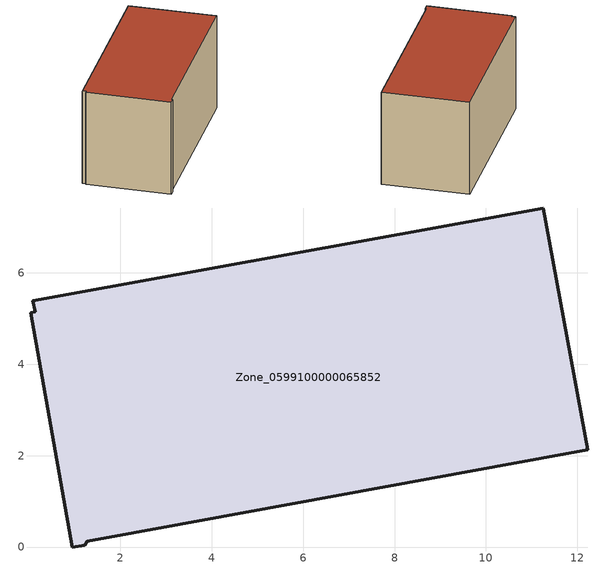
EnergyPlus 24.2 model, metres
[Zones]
Zone_0599100000065852
 floor ground (C_G): 1.27,0.13 1.22,0.04 0.95,0 0.04,5.13 0.13,5.15 0.08,5.39 11.25,7.42 12.22,2.12 z0
 wall outside (C_F): 0.04,5.13 0.95,0 1.22,0.04 1.27,0.13 12.22,2.12 11.25,7.42 0.08,5.39 0.13,5.15 0.04,5.13 z0:6.12
 roof outside (C_R): 11.25,7.42 0.08,5.39 0.13,5.15 0.04,5.13 0.95,0 1.22,0.04 1.27,0.13 12.22,2.12 z6.12
[BUILDING]
Pand.0599100000065852: North Axis=0; Terrain=City; Loads Convergence Tolerance Value=0.04; Temperature Convergence Tolerance Value=0.4; Solar Distribution=FullExterior; Maximum Number of Warmup Days=25; Minimum Number of Warmup Days=1
[Site:Location]
Rotterdam.The.Hague.AP_ZH_NLD Design_Conditions: Latitude=51.96; Longitude=4.45; Time Zone=1; Elevation=-4.5
[SITE:GROUNDTEMPERATURE:BUILDINGSURFACE]
18, 18, 18, 18, 18, 18, 18, 18, 18, 18, 18, 18
[MATERIAL] Thermal Absorptance=0.9; Solar Absorptance=0.7; Visible Absorptance=0.7
Name | Roughness | Thickness | Conductivity | Density | Specific Heat
G.TC.1946 | MediumSmooth | 0.15 | 1 | 540 | 1210
F.TC.1946 | Rough | 0.3 | 0.857143 | 1920 | 840
R.TC.1946 | MediumRough | 0.2 | 0.909091 | 1500 | 1000
[CONSTRUCTION]
C_G: G.TC.1946
C_F: F.TC.1946
C_R: R.TC.1946
[ZONE]
Zone_0599100000065852: Type=1; Multiplier=1; Ceiling Height=Autocalculate; Volume=Autocalculate; Floor Area=autocalculate; Part of Total Floor Area=Yes
[ZONEINFILTRATION:DESIGNFLOWRATE]
Infil_Zone_0599100000065852: Zone or ZoneList or Space or SpaceList=Zone_0599100000065852; Schedule=AlwaysOn; Design Flow Rate Calculation Method=Flow/Area; Flow Rate per Floor Area=0.003; Constant Term Coefficient=1; Temperature Term Coefficient=0; Velocity Term Coefficient=0; Velocity Squared Term Coefficient=0
[HVACTEMPLATE:ZONE:IDEALLOADSAIRSYSTEM]
Zone_0599100000065852: Maximum Heating Supply Air Temperature=50; Minimum Cooling Supply Air Temperature=13; Maximum Heating Supply Air Humidity Ratio=0.0156; Minimum Cooling Supply Air Humidity Ratio=0.0077; Heating Limit=NoLimit; Cooling Limit=NoLimit; Dehumidification Control Type=ConstantSensibleHeatRatio; Cooling Sensible Heat Ratio=0.7; Dehumidification Setpoint=60; Humidification Control Type=None; Humidification Setpoint=30; Outdoor Air Method=None; Outdoor Air Flow Rate per Person=0.00944; Outdoor Air Flow Rate per Zone Floor Area=0; Outdoor Air Flow Rate per Zone=0; Demand Controlled Ventilation Type=None; Outdoor Air Economizer Type=NoEconomizer; Heat Recovery Type=None; Sensible Heat Recovery Effectiveness=0.7; Latent Heat Recovery Effectiveness=0.65
[ZONECONTROL:THERMOSTAT]
ThermostatControl_Zone_0599100000065852: Zone or ZoneList=Zone_0599100000065852; Control Type Schedule=DualSetpointControlType; Control 1=Thermostat_Zone_0599100000065852; Temperature Difference Between Cutout And Setpoint=0
[THERMOSTATSETPOINT:DUALSETPOINT]
Thermostat_Zone_0599100000065852: Heating Setpoint Temperature Schedule=HeatingSetpoint_Zone_0599100000065852; Cooling Setpoint Temperature Schedule=CoolingSetpoint_Zone_0599100000065852
[SCHEDULE:COMPACT]
HeatingSetpoint_Zone_0599100000065852: Through: 12/31, For: AllDays, Until: 24:00, 21
CoolingSetpoint_Zone_0599100000065852: Through: 12/31, For: AllDays, Until: 24:00, 24
DualSetpointControlType: Through: 12/31, For: AllDays, Until: 24:00, 4
AlwaysOn: Through: 12/31, For: AllDays, Until: 24:00, 1
